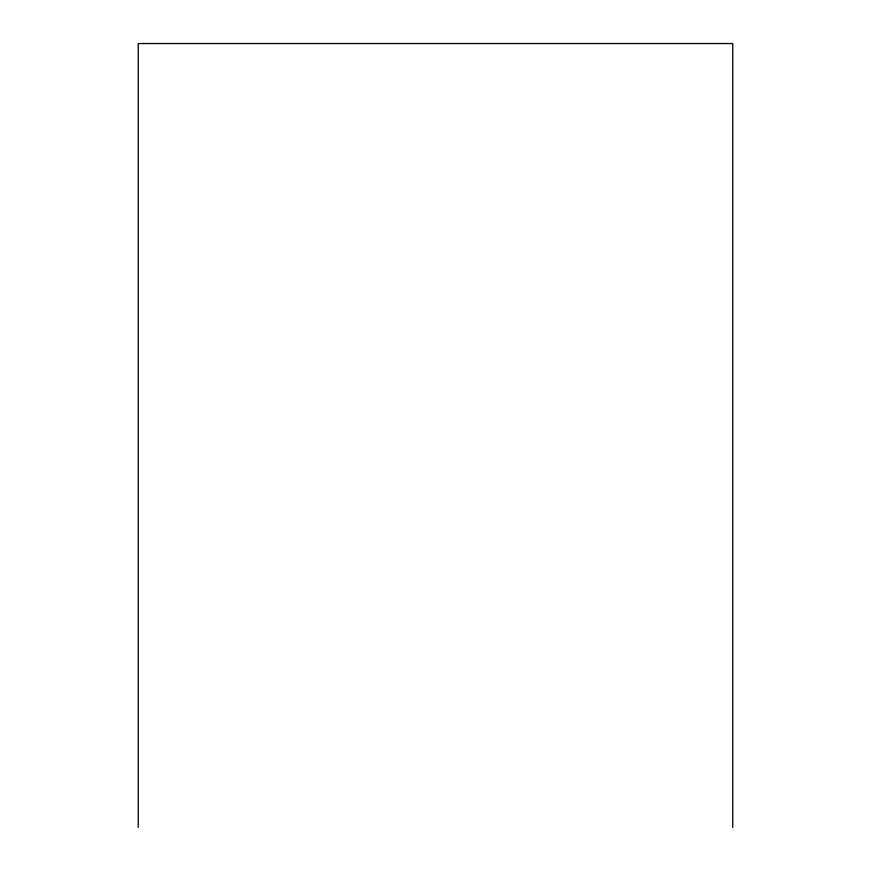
<?xml version="1.0" encoding="UTF-8"?>
<svg xmlns="http://www.w3.org/2000/svg" width="871" height="871" viewBox="0 0 871 871"><rect width="100%" height="100%" fill="white"/><g stroke="black" fill="none" stroke-linecap="round" stroke-linejoin="round"><path stroke-width="1.31" d="M732.751 827.45L732.751 43.55L138.249 43.55L138.249 827.45"/></g></svg>
